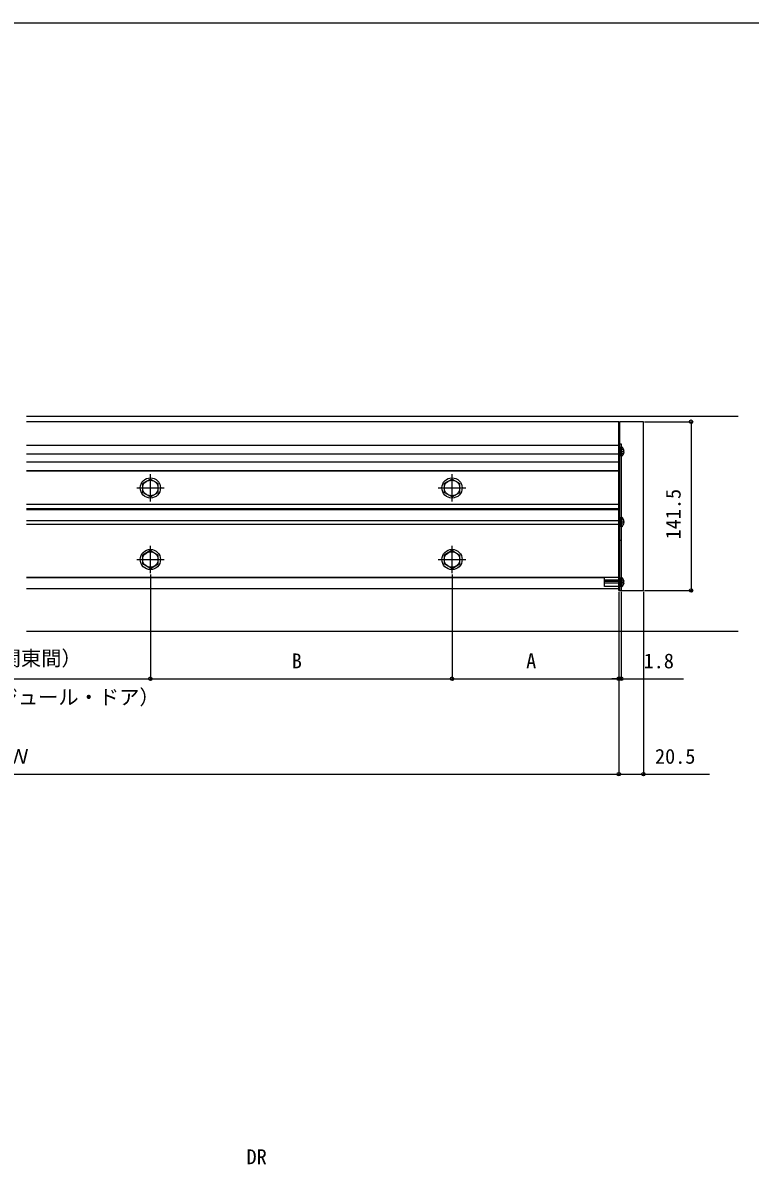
# Model space of a CAD drawing. Units: millimetres, scale not verified. Extents: x -875 to 875, y -1302 to 1296.
# Drawn here: x -134 to 476, y 291 to 1248 of the extents above; entities that cross this region are included whole.
import ezdxf
from ezdxf.enums import TextEntityAlignment as Align

# ---------------------------------------------------------------- set-up
doc = ezdxf.new("R2010")
doc.units = ezdxf.units.MM
doc.header["$LTSCALE"] = 8
for name, color, linetype in [('0-4_YKK_12', 2, 'Continuous'), ('0-5_YKK_13', 4, 'Continuous'), ('0-6_YKK_D', 6, 'Continuous'), ('0-7_YKK_ZWAK', 7, 'Continuous'), ('0-8_YSS_K', 3, 'Continuous')]:
    doc.layers.add(name, color=color, linetype=linetype)
doc.styles.add('ＭＳ ゴシック', font='')
doc.styles.get('ＭＳ ゴシック').set_extended_font_data('MS Gothic')

msp = doc.modelspace()

# ---------------------------------------------------------------- linework, layer by layer
at = {"layer": '0-4_YKK_12'}
for p, q in [((365.5, 913.2), (-131.5, 913.2)), ((365.5, 773.198), (365.5, 913.2)), ((365.5, 893.2), (-131.5, 893.2)), ((-131.5, 886.2), (365.5, 886.2)), ((365.5, 879.2), (-131.5, 879.2)), ((365.5, 872.1), (-131.5, 872.1)), ((365.5, 871.8), (-131.5, 871.8)), ((365.5, 843.7), (-131.5, 843.7)), ((365.5, 840.2), (-131.5, 840.2)), ((365.5, 839.222), (-131.5, 839.221)), ((365.5, 830.198), (-131.5, 830.198)), ((365.5, 827.098), (-131.5, 827.098)), ((365.5, 782.475), (-131.5, 782.475)), ((353.5, 782.198), (-131.5, 782.198)), ((365.5, 780.498), (353.5, 780.498)), ((365.5, 779.204), (353.5, 779.204)), ((365.5, 777.859), (353.5, 777.859)), ((365.5, 773.198), (-131.5, 773.198))]:
    msp.add_line(p, q, dxfattribs=at)
msp.add_lwpolyline([(365.5, 775.198), (353.5, 775.198), (353.5, 782.198)], dxfattribs=at)
at = {"layer": '0-5_YKK_13'}
for p, q in [((366, 894.698), (367.3, 894.698)), ((367.3, 894.698), (367.3, 771.698)), ((367.3, 884.222), (367.3, 892.174)), ((369.377, 890.273), (367.512, 889.343)), ((367.512, 889.343), (366.903, 888.198)), ((369.783, 888.623), (368.9, 888.623)), ((-27.5, 865.2), (-34, 861.458)), ((-34, 861.458), (-34, 853.942)), ((-27.5, 846.2), (-27.5, 869.2)), ((-27.5, 865.2), (-21, 861.458)), ((-21, 853.953), (-21, 861.458)), ((225.5, 865.2), (219, 861.458)), ((219, 861.458), (219, 853.942)), ((225.5, 846.2), (225.5, 869.2)), ((225.5, 865.2), (232, 861.458)), ((232, 853.953), (232, 861.458)), ((-39, 857.7), (-16, 857.7)), ((-27.5, 850.2), (-34, 853.942)), ((-27.5, 850.2), (-21, 853.942)), ((214, 857.7), (237, 857.7)), ((225.5, 850.2), (219, 853.942)), ((225.5, 850.2), (232, 853.942)), ((367.3, 825.222), (367.3, 833.174)), ((367.512, 830.343), (366.903, 829.198)), ((369.377, 831.273), (367.512, 830.343)), ((369.783, 829.623), (368.9, 829.623)), ((366, 814), (367.3, 814)), ((-27.5, 805.2), (-34, 801.458)), ((-27.5, 786.2), (-27.5, 809.2)), ((-27.5, 805.2), (-21, 801.458)), ((225.5, 805.2), (219, 801.458)), ((225.5, 786.2), (225.5, 809.2)), ((225.5, 805.2), (232, 801.458)), ((-39, 797.7), (-16, 797.7)), ((-34, 801.458), (-34, 793.942)), ((-21, 793.953), (-21, 801.458)), ((214, 797.7), (237, 797.7)), ((219, 801.458), (219, 793.942)), ((232, 793.953), (232, 801.458)), ((-27.5, 790.2), (-34, 793.942)), ((-27.5, 790.2), (-21, 793.942)), ((225.5, 790.2), (219, 793.942)), ((225.5, 790.2), (232, 793.942)), ((367.512, 779.843), (366.903, 778.698)), ((367.3, 774.722), (367.3, 782.674)), ((369.377, 780.773), (367.512, 779.843)), ((369.783, 779.123), (368.9, 779.123))]:
    msp.add_line(p, q, dxfattribs=at)
for points in [[(386, 913.198), (366, 913.198), (366, 771.698), (386, 771.698)], [(366, 894.698), (366, 771.698), (365.5, 771.698), (365.5, 894.698)]]:
    msp.add_lwpolyline(points, close=True, dxfattribs=at)
for points in [[(369.377, 886.123), (367.512, 887.053), (366.903, 888.198)], [(369.783, 887.773), (368.9, 887.773), (368.9, 888.623)], [(369.377, 827.123), (367.512, 828.053), (366.903, 829.198)], [(369.783, 828.773), (368.9, 828.773), (368.9, 829.623)], [(369.377, 776.623), (367.512, 777.553), (366.903, 778.698)], [(369.783, 778.273), (368.9, 778.273), (368.9, 779.123)]]:
    msp.add_lwpolyline(points, dxfattribs=at)
for centre, radius in [((-27.5, 857.7), 8.5), ((-27.5, 857.7), 6.5), ((225.5, 857.7), 8.5), ((225.5, 857.7), 6.5), ((-27.5, 797.7), 8.5), ((-27.5, 797.7), 6.5), ((225.5, 797.7), 8.5), ((225.5, 797.7), 6.5)]:
    msp.add_circle(centre, radius, dxfattribs=at)
for centre, radius, start, end in [((367.574, 892.174), 0.274, 52.28591, 180), ((364.5, 888.198), 5.3, 4.59941, 52.28591), ((367.574, 884.222), 0.274, 180, 307.71409), ((364.5, 888.198), 5.3, 307.71409, 355.40059), ((367.574, 833.174), 0.274, 52.28591, 180), ((364.5, 829.198), 5.3, 4.59941, 52.28591), ((367.574, 825.222), 0.274, 180, 307.71409), ((364.5, 829.198), 5.3, 307.71409, 355.40059), ((367.574, 782.674), 0.274, 52.28591, 180), ((364.5, 778.698), 5.3, 4.59941, 52.28591), ((364.5, 778.698), 5.3, 307.71409, 355.40059), ((367.574, 774.722), 0.274, 180, 307.71409)]:
    msp.add_arc(centre, radius, start, end, dxfattribs=at)
at = {"layer": '0-6_YKK_D'}
for p, q in [((387, 913.198), (427, 913.198)), ((426, 913.198), (426, 771.698)), ((-27.5, 785.2), (-27.5, 696.7)), ((-27.5, 785.2), (-27.5, 696.7)), ((225.5, 785.2), (225.5, 696.7)), ((225.5, 785.2), (225.5, 696.7)), ((365.5, 770.698), (365.5, 616.7)), ((365.5, 770.698), (365.5, 616.7)), ((365.5, 770.698), (365.5, 696.7)), ((365.5, 770.698), (365.5, 696.7)), ((367.3, 770.698), (367.3, 696.7)), ((386, 770.698), (386, 616.7)), ((387, 771.698), (427, 771.698)), ((-241.5, 697.7), (-27.5, 697.7)), ((-27.5, 697.7), (225.5, 697.7)), ((225.5, 697.7), (365.5, 697.7)), ((365.5, 697.7), (359.5, 697.7)), ((365.5, 697.7), (367.3, 697.7)), ((367.3, 697.7), (419.783, 697.7)), ((-634.5, 617.7), (365.5, 617.7))]:
    msp.add_line(p, q, dxfattribs=at)
msp.add_lwpolyline([(365.5, 617.7), (386, 617.7), (441.602, 617.7)], dxfattribs=at)
for centre in [(426, 913.198), (426, 771.698), (-27.5, 697.7), (-27.5, 697.7), (225.5, 697.7), (225.5, 697.7), (365.5, 697.7), (365.5, 697.7), (367.3, 697.7), (365.5, 617.7), (365.5, 617.7), (386, 617.7)]:
    msp.add_circle(centre, 1.5, dxfattribs=at)
at = {"layer": '0-7_YKK_ZWAK'}
msp.add_line((-875, 1247.7), (875, 1247.7), dxfattribs=at)
at = {"layer": '0-8_YSS_K'}
for p, q in [((465.5, 917.7), (-131.5, 917.7)), ((-131.5, 737.7), (465.5, 737.7))]:
    msp.add_line(p, q, dxfattribs=at)

# ---------------------------------------------------------------- texts
at = {"layer": '0-6_YKK_D', "style": 'ＭＳ ゴシック'}
msp.add_text('141.5', height=12.46, rotation=90, dxfattribs=at).set_placement((421, 814.533), align=Align.BOTTOM_LEFT)
for s, p in [('P＝303（関東間）', (-220.997, 704.922)), ('B', (91.08, 702.7)), ('A', (287.676, 702.7)), ('1.8', (386.192, 702.7)), ('P＝300（メーターモジュール・ドア）', (-308.557, 672.319)), ('Ｗ', (-146.574, 622.7)), ('20.5', (395.744, 622.7)), ('DR', (53.144, 286.95))]:
    msp.add_text(s, height=12.46, dxfattribs=at).set_placement(p, align=Align.BOTTOM_LEFT)

doc.saveas('drawing.dxf')
